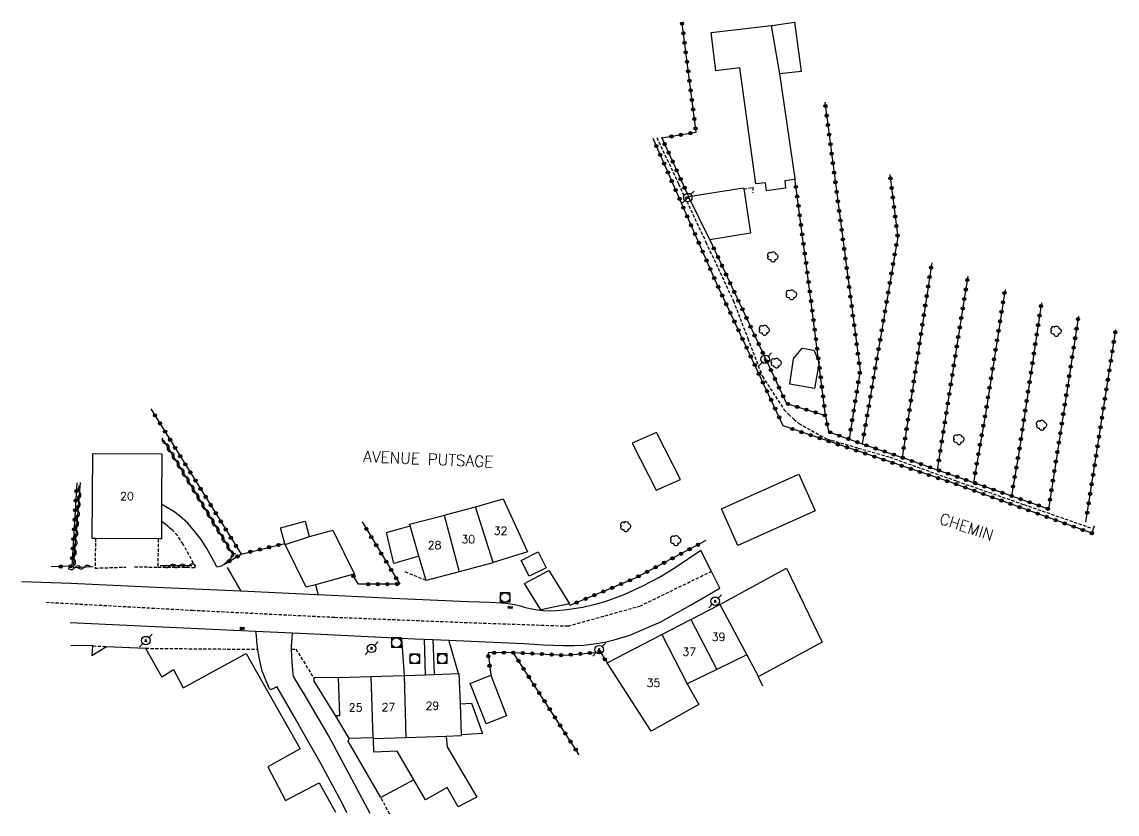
# Model space of a CAD drawing. Header units: millimetres. Extents: x 134000 to 134763, y 129004 to 130000.
# Drawn here: x 134591.7 to 134762.7, y 129847 to 129970.7 of the extents above; entities that cross this region are included whole.
import ezdxf
from ezdxf.enums import TextEntityAlignment as Align

# ---------------------------------------------------------------- set-up
doc = ezdxf.new("R2010")
doc.units = ezdxf.units.MM
doc.linetypes.add('DASHED', pattern=[0.75, 0.5, -0.25])
doc.layers.get('0').update_dxf_attribs({"linetype": 'CONTINUOUS'})
for name, color, linetype in [('W0001', 6, 'DASHED'), ('W0008', 7, 'CONTINUOUS'), ('W0014', 7, 'CONTINUOUS'), ('W0017', 7, 'CONTINUOUS'), ('W0070', 7, 'DASHED'), ('W0101', 7, 'CONTINUOUS'), ('W0104', 1, 'CONTINUOUS'), ('W0112', 1, 'DASHED'), ('W0300', 7, 'CONTINUOUS'), ('W0310', 3, 'CONTINUOUS'), ('W0323', 7, 'CONTINUOUS'), ('W0401', 7, 'CONTINUOUS'), ('W0420', 7, 'CONTINUOUS'), ('W0473', 7, 'CONTINUOUS'), ('W0989', 7, 'CONTINUOUS'), ('W0991', 7, 'CONTINUOUS'), ('W1102', 7, 'CONTINUOUS')]:
    doc.layers.add(name, color=color, linetype=linetype)
doc.styles.get("Standard").update_dxf_attribs({"font": 'romans.shx', "width": 0.85})

# ---------------------------------------------------------------- blocks, each defined once
blk = doc.blocks.new('T401')
for p, q in [((-0.3, 0.3), (0, 0.3)), ((-0.3, -0.25), (-0.3, 0.3)), ((-0.3, 0.15), (0, 0.15)), ((-0.3, 0), (0, 0)), ((0, 0.3), (0, -0.25)), ((-0.3, -0.15), (0, -0.15)), ((-0.3, -0.25), (-0.3, -0.3)), ((-0.3, -0.3), (0, -0.3)), ((0, -0.3), (0, -0.25))]:
    blk.add_line(p, q)
blk = doc.blocks.new('T300')
for p, q in [((-0.8, 0.51), (-0.86, 0.34)), ((-0.86, 0.34), (-0.86, 0.17)), ((-0.86, 0.17), (-0.74, 0.06)), ((-0.69, 0.63), (-0.8, 0.51)), ((-0.8, -0.06), (-0.74, 0.06)), ((-0.74, 0.06), (-0.69, 0.11)), ((-0.57, 0.69), (-0.69, 0.63)), ((-0.46, 0.69), (-0.57, 0.69)), ((-0.29, 0.63), (-0.46, 0.69)), ((-0.29, 0.63), (-0.17, 0.74)), ((-0.23, 0.57), (-0.29, 0.63)), ((-0.17, 0.74), (-0.06, 0.8)), ((-0.06, 0.8), (0.06, 0.8)), ((0.06, 0.8), (0.23, 0.74)), ((0.23, 0.74), (0.34, 0.63)), ((0.34, 0.63), (0.4, 0.51)), ((0.46, 0.46), (0.34, 0.46)), ((0.4, 0.51), (0.4, 0.46)), ((0.57, 0.4), (0.46, 0.46)), ((0.57, 0.4), (0.69, 0.29)), ((0.69, 0.29), (0.74, 0.17)), ((0.74, 0.06), (0.69, -0.17)), ((0.74, 0.17), (0.74, 0.06)), ((-0.8, -0.17), (-0.8, -0.06)), ((-0.8, -0.23), (-0.8, -0.17)), ((-0.74, -0.34), (-0.8, -0.23)), ((-0.69, -0.4), (-0.74, -0.34)), ((-0.51, -0.46), (-0.69, -0.4)), ((-0.4, -0.46), (-0.51, -0.46)), ((-0.4, -0.46), (-0.34, -0.46)), ((-0.34, -0.46), (-0.34, -0.4)), ((-0.34, -0.51), (-0.34, -0.46)), ((-0.29, -0.63), (-0.34, -0.51)), ((-0.17, -0.74), (-0.29, -0.63)), ((-0.06, -0.8), (-0.17, -0.74)), ((0.06, -0.8), (-0.06, -0.8)), ((0.17, -0.74), (0.06, -0.8)), ((0.23, -0.69), (0.17, -0.74)), ((0.29, -0.46), (0.23, -0.46)), ((0.29, -0.63), (0.23, -0.69)), ((0.46, -0.4), (0.29, -0.46)), ((0.34, -0.51), (0.29, -0.63)), ((0.34, -0.51), (0.34, -0.46)), ((0.57, -0.34), (0.46, -0.4)), ((0.63, -0.29), (0.57, -0.34)), ((0.69, -0.17), (0.63, -0.29))]:
    blk.add_line(p, q)
blk = doc.blocks.new('T473')
for p, q in [((-0.166667, 0.166667), (0.166667, -0.166667)), ((-0.166667, -0.166667), (0.166667, 0.166667)), ((0.500001, 0.500001), (1.000002, 1.000002)), ((-1.000002, -1.000002), (-0.500001, -0.500001))]:
    blk.add_line(p, q)
blk.add_ellipse((0, 0), major_axis=(0.471405, 0.471405), ratio=1, start_param=5.4977871438, end_param=11.780972451)
blk = doc.blocks.new('T420')
for p, q in [((0.75, 0.75), (-0.75, 0.75)), ((-0.75, 0.75), (-0.75, -0.75)), ((0.75, 0.75), (0.75, -0.75)), ((0.75, -0.75), (-0.75, -0.75))]:
    blk.add_line(p, q)
blk.add_ellipse((0, 0), major_axis=(-0.53, 0.53), ratio=1, start_param=3.926991, end_param=10.210176)
blk = doc.blocks.new('t323o')
at = {"color": 0, "linetype": 'Continuous'}
for radius in [0.25, 0.15]:
    blk.add_circle((0, 0), radius, dxfattribs=at)
blk = doc.blocks.new('t310o')
at = {"color": 0, "linetype": 'Continuous'}
for centre, start, end in [((-0.5, 0.38), 216.8699, 323.1304), ((0.5, -0.37), 36.8699, 143.1303)]:
    blk.add_arc(centre, 0.625, start, end, dxfattribs=at)

msp = doc.modelspace()

# ---------------------------------------------------------------- linework, layer by layer
at = {"layer": 'W0001'}
msp.add_lwpolyline([(134595.52, 129880.05), (134618.36, 129878.8), (134640.58, 129877.71), (134662.29, 129876.84), (134677.04, 129876.34), (134688.23, 129879.45), (134699.4, 129884.87)], dxfattribs=at)
at = {"layer": 'W0008'}
for points in [[(134697.77, 129888.12), (134695.68, 129886.72), (134693.58, 129885.33), (134691.43, 129884.03), (134688.63, 129882.54), (134685.74, 129881.21), (134682.77, 129880.13), (134681.05, 129879.65), (134679.31, 129879.25), (134677.55, 129878.95), (134676.39, 129878.8), (134675.22, 129878.69), (134674.05, 129878.66), (134673.14, 129878.71), (134672.23, 129878.81), (134671.33, 129878.96), (134670.45, 129879.18), (134669.57, 129879.44), (134668.69, 129879.66), (134668, 129879.76), (134667.3, 129879.85), (134666.6, 129879.92), (134664.87, 129880.03), (134663.14, 129880.08), (134661.41, 129880.12), (134649.58, 129880.64), (134638.02, 129881.19), (134637.75, 129881.2), (134625.93, 129881.76)], [(134700.72, 129882.23), (134699.4, 129884.87), (134697.77, 129888.12)]]:
    msp.add_lwpolyline(points, dxfattribs=at)
at = {"layer": 'W0014'}
for points in [[(134623.8, 129885.45), (134625.93, 129881.76)], [(134625.93, 129881.76), (134612.66, 129882.37), (134599.39, 129882.98), (134591.75, 129883.23)], [(134670.17, 129873.62), (134671.69, 129873.52), (134673.21, 129873.42), (134674.73, 129873.35), (134676.32, 129873.3), (134677.91, 129873.27), (134679.49, 129873.35), (134680.65, 129873.48), (134681.8, 129873.66), (134682.95, 129873.89), (134684.21, 129874.18), (134685.45, 129874.53), (134686.68, 129874.91), (134691.51, 129876.98), (134696.11, 129879.6), (134700.72, 129882.23)], [(134599.3, 129876.87), (134599.3, 129876.87), (134613.64, 129876.21), (134625.96, 129875.66), (134628.23, 129875.55), (134634.02, 129875.28), (134639.49, 129875.01), (134650.99, 129874.45), (134653.02, 129874.35), (134654.62, 129874.28), (134655.9, 129874.22), (134658.41, 129874.12), (134666.54, 129873.76), (134667.75, 129873.72), (134668.96, 129873.67), (134670.17, 129873.62)]]:
    msp.add_lwpolyline(points, dxfattribs=at)
at = {"layer": 'W0017'}
for points in [[(134622.19, 129885.56), (134621.4, 129887.01), (134620.62, 129888.46), (134619.74, 129889.85), (134618.71, 129891.17), (134617.58, 129892.43), (134616.35, 129893.55), (134615.45, 129894.2), (134614.5, 129894.79), (134613.55, 129895.37)], [(134637.6, 129882.78), (134638.02, 129881.19)], [(134628.23, 129875.55), (134628.3, 129874.81), (134628.36, 129874.07), (134628.44, 129873.33), (134628.53, 129872.7), (134628.73, 129871.4), (134629.16, 129869.49), (134629.86, 129867.69), (134630.07, 129867.19), (134630.29, 129866.69), (134630.58, 129866.44), (134630.87, 129866.51), (134631.2, 129866.71), (134631.52, 129866.92)], [(134634.13, 129868.44), (134634.01, 129870.01), (134633.88, 129871.58), (134633.86, 129872.71), (134633.86, 129873.15), (134633.9, 129873.86), (134633.96, 129874.57), (134634.02, 129875.28)], [(134650.99, 129874.45), (134651.42, 129868.63)], [(134654.76, 129868.74), (134654.62, 129874.28)], [(134655.9, 129874.22), (134656.12, 129868.79)], [(134659.91, 129868.92), (134658.41, 129874.12)], [(134646.12, 129847.09), (134643.28, 129852.43), (134639.65, 129859.15), (134635.82, 129865.75), (134635.26, 129866.65), (134634.7, 129867.54), (134634.13, 129868.44)], [(134631.52, 129866.92), (134634.97, 129860.88), (134638.42, 129854.83), (134641.71, 129848.71), (134642.44, 129847.23)]]:
    msp.add_lwpolyline(points, dxfattribs=at)
at = {"layer": 'W0070'}
msp.add_lwpolyline([(134690.87, 129952.61), (134694.27, 129945.38), (134698.54, 129936.27), (134702.81, 129927.15), (134705.08, 129921.23), (134707.36, 129915.3), (134710.71, 129910.16), (134711.46, 129909.39), (134712.25, 129908.65), (134713.06, 129907.95), (134717.4, 129905.56), (134722.33, 129904.12), (134727.27, 129902.69), (134737.73, 129898.95), (134748.22, 129895.29), (134758.71, 129891.62)], dxfattribs=at)
at = {"layer": 'W0101'}
msp.add_lwpolyline([(134613.52, 129889.94), (134613.02, 129889.94), (134603.23, 129890), (134602.72, 129890), (134602.8, 129903.28), (134613.6, 129903.21), (134613.56, 129895.62), (134613.55, 129895.37), (134613.54, 129892.7)], close=True, dxfattribs=at)
for points in [[(134662.58, 129894.93), (134662.78, 129894.99), (134666.9, 129896.2), (134670.7, 129887.93)], [(134652.35, 129891.96), (134652.27, 129892.23), (134657.34, 129893.56), (134657.66, 129893.65)], [(134657.66, 129893.65), (134662.58, 129894.93)], [(134653.74, 129887.22), (134649.82, 129886.11), (134648.69, 129890.92), (134650.92, 129891.55), (134652.35, 129891.96)], [(134654.84, 129883.44), (134653.74, 129887.22)], [(134670.7, 129887.93), (134665.35, 129886.24)], [(134665.35, 129886.24), (134665.29, 129886.22), (134665.26, 129886.21), (134660.02, 129884.82)], [(134700.73, 129879.7), (134711.12, 129885.35), (134716.71, 129873.84), (134706.71, 129868.4)], [(134660.02, 129884.82), (134654.84, 129883.44)], [(134696.19, 129877.35), (134700.73, 129879.7)], [(134691.66, 129875), (134691.65, 129874.99), (134696.19, 129877.35)], [(134683.11, 129870.57), (134691.66, 129875)], [(134704.92, 129871.84), (134700.27, 129869.57)], [(134704.91, 129871.86), (134706.73, 129868.41)], [(134695.63, 129867.31), (134697.43, 129864.09), (134690, 129859.92), (134683.11, 129870.57)], [(134700.27, 129869.57), (134695.63, 129867.31)], [(134646.63, 129858.9), (134646.56, 129858.9), (134642.85, 129858.78), (134640.71, 129862.35), (134641.36, 129862.38), (134641.16, 129868.28)], [(134641.16, 129868.28), (134646.25, 129868.46)], [(134646.25, 129868.46), (134651.42, 129868.63)], [(134651.42, 129868.63), (134654.76, 129868.74), (134656.12, 129868.79), (134659.91, 129868.92), (134659.99, 129868.92), (134660.15, 129864.18), (134660.32, 129859.34), (134660.32, 129859.17), (134657.98, 129859.09), (134651.7, 129858.88)], [(134651.7, 129858.88), (134646.64, 129858.71), (134646.63, 129858.9)]]:
    msp.add_lwpolyline(points, dxfattribs=at)
at = {"layer": 'W0104'}
for points in [[(134699.35, 129969.02), (134708.72, 129970.09), (134708.88, 129970.11), (134712.37, 129970.59), (134713.42, 129962.92), (134710.01, 129962.54), (134712.42, 129946.22), (134712.45, 129946.04), (134710.86, 129945.86), (134710.98, 129944.72), (134708.02, 129944.28), (134707.84, 129945.52), (134706.33, 129945.35), (134703.85, 129963.46), (134700.1, 129963.04)], [(134700.1, 129963.04), (134699.35, 129969.02)], [(134708.72, 129970.09), (134710.01, 129962.54)], [(134632.85, 129889.07), (134636.67, 129890.3)], [(134599.4, 129873.31), (134602.75, 129873.34), (134602.75, 129873.21), (134602.67, 129871.72), (134604.97, 129873.16), (134611.07, 129872.86), (134613.59, 129868.33), (134613.59, 129868.42), (134615.41, 129869.56), (134616.91, 129866.71), (134626.77, 129872.04), (134635.18, 129857.17), (134630.15, 129854.37), (134632.92, 129849.1), (134638.18, 129851.87), (134640.72, 129847.3)], [(134640.71, 129862.35), (134637.37, 129867.73), (134637.38, 129868.07), (134637.38, 129868.36), (134641.16, 129868.28)], [(134706.71, 129868.4), (134707.39, 129866.98)], [(134660.15, 129864.18), (134661.92, 129864.29), (134663.67, 129859.54), (134660.32, 129859.34)], [(134652.94, 129852.31), (134647.8, 129849.57), (134642.67, 129858.36), (134642.85, 129858.78)], [(134657.98, 129859.09), (134658.13, 129857.5), (134660.36, 129853.69), (134662.75, 129849.61), (134662.48, 129849.47), (134659.86, 129848.09), (134658.16, 129851.15), (134654.77, 129849.18), (134652.94, 129852.31), (134650.33, 129856.78), (134646.72, 129856.64), (134646.64, 129858.71)]]:
    msp.add_lwpolyline(points, dxfattribs=at)
for points in [[(134695.84, 129943.39), (134704.42, 129944.74), (134704.44, 129944.58), (134705.52, 129937.65), (134699.15, 129936.65)], [(134711.64, 129914.09), (134712.2, 129918.03), (134713.59, 129919.73), (134715.4, 129919.41), (134716.23, 129917.53), (134715.49, 129913.4)], [(134690.78, 129897.53), (134694.6, 129899.22), (134690.83, 129906.56), (134687.01, 129904.87)], [(134703.53, 129888.91), (134700.96, 129894.61), (134713.03, 129900.04), (134715.6, 129894.34)], [(134632.14, 129891.65), (134635.95, 129892.7), (134636.61, 129890.29), (134636.67, 129890.3), (134640.29, 129891.3), (134643.65, 129884.45), (134643.37, 129884.37), (134637.6, 129882.78), (134636.13, 129882.38), (134632.85, 129889.07), (134632.8, 129889.24)], [(134669.72, 129886.57), (134672.36, 129887.9), (134673.6, 129885.44), (134670.96, 129884.11)], [(134670.23, 129882.96), (134674, 129885.03), (134677.22, 129879.8), (134672.75, 129878.88)], [(134661.72, 129867.38), (134664.94, 129868.64), (134667.43, 129862.32), (134664.21, 129861.05)]]:
    msp.add_lwpolyline(points, close=True, dxfattribs=at)
at = {"layer": 'W0112'}
for points in [[(134704.44, 129944.58), (134705.85, 129944.84), (134705.89, 129943.99)], [(134616.91, 129889.14), (134616.47, 129889.8), (134616.02, 129890.45), (134615.52, 129891.05), (134615.2, 129891.36), (134614.85, 129891.64), (134614.51, 129891.92), (134614.18, 129892.18), (134613.86, 129892.44), (134613.54, 129892.7)], [(134603.23, 129890), (134603.18, 129885.37), (134607.98, 129885.54)], [(134609.34, 129885.57), (134612.98, 129885.54), (134618.9, 129885.49), (134616.91, 129889.14)], [(134613.02, 129889.94), (134612.98, 129885.54)], [(134622.19, 129885.56), (134622.82, 129885.69)], [(134654.84, 129883.44), (134651.51, 129884.82)], [(134602.75, 129873.21), (134602.83, 129873.22), (134604.97, 129873.16)], [(134611.07, 129872.86), (134628.53, 129872.7)], [(134633.86, 129872.71), (134634.54, 129872.76), (134637.38, 129868.07)], [(134649.17, 129846.97), (134647.8, 129849.57)]]:
    msp.add_lwpolyline(points, dxfattribs=at)
at = {"layer": 'W0310'}
for points in [[(134613.82, 129905.42), (134624.78, 129887.29), (134623.25, 129885.94)], [(134602.87, 129885.6), (134599.82, 129885.44), (134600.87, 129898.75)], [(134618.26, 129885.75), (134613.33, 129885.71)]]:
    msp.add_lwpolyline(points, dxfattribs=at)
at = {"layer": 'W0323'}
for points in [[(134691.68, 129952.53), (134697.01, 129953.42), (134694.81, 129970.43)], [(134717.12, 129958.1), (134717.12, 129958.1), (134722.61, 129916.23), (134720.9, 129905.51)], [(134710.62, 129907.57), (134700.24, 129929.76), (134690.29, 129952.45)], [(134691.59, 129952.7), (134691.68, 129952.53), (134695.84, 129943.39)], [(134727.28, 129946.83), (134728.4, 129937.81), (134728.49, 129937.11), (134722.96, 129904.77)], [(134717.22, 129909.21), (134714.88, 129927.74), (134712.42, 129946.22)], [(134699.15, 129936.65), (134711.13, 129911.07), (134717.22, 129909.21), (134717.68, 129906.68), (134720.9, 129905.51), (134722.96, 129904.77), (134723.03, 129904.74), (134729.19, 129902.64), (134729.56, 129902.52), (134734.67, 129900.72), (134740.31, 129898.73), (134746.24, 129896.65), (134751.97, 129894.63), (134752.03, 129894.59)], [(134733.8, 129933.03), (134729.19, 129902.64)], [(134739.45, 129930.98), (134734.67, 129900.72)], [(134745.24, 129928.88), (134742.18, 129909.41), (134740.31, 129898.73)], [(134750.94, 129926.8), (134747.49, 129904), (134746.24, 129896.65)], [(134756.72, 129924.71), (134754.98, 129913.56), (134752.03, 129894.59)], [(134757.85, 129892.54), (134762.52, 129922.6)], [(134611.89, 129910.26), (134625.96, 129887.57)], [(134759.18, 129891.97), (134758.82, 129890.81), (134737.42, 129898.54), (134737.22, 129898.62), (134710.62, 129907.57)], [(134600.33, 129898.68), (134599.54, 129885.67), (134596.31, 129885.58)], [(134644.86, 129892.61), (134644.86, 129892.61), (134650.73, 129882.88), (134644.31, 129882.86)], [(134625.96, 129887.57), (134632.8, 129889.24)], [(134698.55, 129889.68), (134687.49, 129883.81), (134677.32, 129879.55), (134677.16, 129879.87)], [(134622.82, 129885.69), (134623.25, 129885.94), (134626.09, 129887.6), (134625.96, 129887.57)], [(134644.31, 129882.86), (134643.37, 129884.37)], [(134678.75, 129856.22), (134668.45, 129872.19), (134664.52, 129872.15), (134664.94, 129868.64)], [(134668.45, 129872.19), (134676.54, 129871.77), (134682.09, 129872.28), (134683.11, 129870.57)]]:
    msp.add_lwpolyline(points, dxfattribs=at)
at = {"layer": 'W1102'}
for points in [[(134657.66, 129893.65), (134660.02, 129884.82)], [(134665.35, 129886.24), (134662.58, 129894.93)], [(134653.74, 129887.22), (134652.35, 129891.96)], [(134700.73, 129879.7), (134704.92, 129871.84)], [(134696.19, 129877.35), (134700.27, 129869.57)], [(134691.65, 129874.99), (134695.63, 129867.31)], [(134646.25, 129868.46), (134646.56, 129858.9)], [(134651.42, 129868.63), (134651.7, 129858.88)]]:
    msp.add_lwpolyline(points, dxfattribs=at)

# ---------------------------------------------------------------- block references
at = {"layer": 'W0300', "rotation": 359.9999899820874}
for p in [(134709.03, 129933.95), (134711.94, 129928.04), (134707.7, 129922.5), (134753.25, 129922.35), (134709.56, 129917.38), (134750.99, 129907.66), (134738.07, 129905.45), (134686.05, 129891.84), (134693.86, 129889.66)]:
    msp.add_blockref('T300', p, dxfattribs=at)
at = {"layer": 'W0310'}
for p, rotation in [((134614.2, 129904.8), 301.1548376054846), ((134614.98, 129903.51), 301.1548376054846), ((134615.75, 129902.23), 301.1548376054846), ((134616.53, 129900.94), 301.1548376054846), ((134617.3, 129899.66), 301.1548376054846), ((134618.08, 129898.38), 301.1548376054846), ((134600.75, 129897.26), 85.48589174308424), ((134618.86, 129897.09), 301.1548376054846), ((134600.52, 129894.27), 85.48589174308424), ((134600.63, 129895.76), 85.48589174308424), ((134619.63, 129895.81), 301.1548376054846), ((134620.41, 129894.53), 301.1548376054846), ((134600.4, 129892.77), 85.48589174308424), ((134621.19, 129893.24), 301.1548376054846), ((134600.28, 129891.28), 85.48589174308424), ((134621.96, 129891.96), 301.1548376054846), ((134600.16, 129889.78), 85.48589174308424), ((134622.74, 129890.68), 301.1548376054846), ((134623.51, 129889.39), 301.1548376054846), ((134600.04, 129888.28), 85.48589174308424), ((134624.29, 129888.11), 301.1548376054846), ((134599.92, 129886.79), 85.48589174308424), ((134624.37, 129886.93), 221.4360085330912), ((134599.96, 129885.44), 183.1173597325895), ((134601.46, 129885.53), 183.1173597325895), ((134614.83, 129885.72), 180.4534271008061), ((134616.33, 129885.73), 180.4534271008061), ((134617.83, 129885.75), 180.4534271008061)]:
    msp.add_blockref('t310o', p, dxfattribs=dict(at, rotation=rotation))
at = {"layer": 'W0323'}
for p, rotation in [((134694.81, 129970.38), 97.3670227877858), ((134695.01, 129968.89), 97.3670227877858), ((134695.2, 129967.4), 97.3670227877858), ((134695.39, 129965.91), 97.3670227877858), ((134695.58, 129964.42), 97.3670227877858), ((134695.78, 129962.94), 97.3670227877858), ((134695.97, 129961.45), 97.3670227877858), ((134696.16, 129959.96), 97.3670227877858), ((134696.35, 129958.47), 97.3670227877858), ((134696.55, 129956.99), 97.3670227877858), ((134717.2, 129957.52), 277.4755730289062), ((134696.74, 129955.5), 97.3670227877858), ((134717.39, 129956.03), 277.4755730289062), ((134694.64, 129953.02), 9.507118177420624), ((134696.12, 129953.27), 9.507118177420624), ((134696.93, 129954.01), 97.3670227877858), ((134717.59, 129954.55), 277.4755730289062), ((134717.78, 129953.06), 277.4755730289062), ((134690.8, 129951.28), 113.681115992389), ((134692.11, 129951.58), 294.4737984551579), ((134693.16, 129952.77), 9.507118177420624), ((134717.98, 129951.57), 277.4755730289062), ((134691.4, 129949.9), 113.681115992389), ((134692.73, 129950.22), 294.4737984551579), ((134718.17, 129950.08), 277.4755730289062), ((134692.01, 129948.53), 113.681115992389), ((134693.35, 129948.85), 294.4737984551579), ((134718.37, 129948.6), 277.4755730289062), ((134692.61, 129947.16), 113.681115992389), ((134693.97, 129947.49), 294.4737984551579), ((134694.59, 129946.12), 294.4737984551579), ((134718.56, 129947.11), 277.4755730289062), ((134727.35, 129946.23), 277.1310126890149), ((134693.21, 129945.78), 113.681115992389), ((134693.81, 129944.41), 113.681115992389), ((134695.21, 129944.76), 294.4737984551579), ((134712.59, 129944.91), 97.58997338882595), ((134718.76, 129945.62), 277.4755730289062), ((134727.54, 129944.74), 277.1310126890149), ((134694.42, 129943.04), 113.681115992389), ((134712.79, 129943.42), 97.58997338882595), ((134718.95, 129944.13), 277.4755730289062), ((134727.72, 129943.25), 277.1310126890149), ((134695.02, 129941.66), 113.681115992389), ((134712.99, 129941.94), 97.58997338882595), ((134719.15, 129942.65), 277.4755730289062), ((134719.34, 129941.16), 277.4755730289062), ((134727.91, 129941.76), 277.1310126890149), ((134695.62, 129940.29), 113.681115992389), ((134713.19, 129940.45), 97.58997338882595), ((134719.54, 129939.67), 277.4755730289062), ((134728.09, 129940.27), 277.1310126890149), ((134696.22, 129938.91), 113.681115992389), ((134696.83, 129937.54), 113.681115992389), ((134713.39, 129938.96), 97.58997338882595), ((134719.73, 129938.19), 277.4755730289062), ((134728.28, 129938.78), 277.1310126890149), ((134697.43, 129936.17), 113.681115992389), ((134713.58, 129937.48), 97.58997338882595), ((134713.78, 129935.99), 97.58997338882595), ((134719.93, 129936.7), 277.4755730289062), ((134728.47, 129937.3), 277.1148987823933), ((134698.03, 129934.79), 113.681115992389), ((134699.78, 129935.3), 295.0912527883376), ((134713.98, 129934.5), 97.58997338882595), ((134720.12, 129935.21), 277.4755730289062), ((134728.02, 129934.34), 260.2948421379703), ((134728.27, 129935.82), 260.2948421379703), ((134698.63, 129933.42), 113.681115992389), ((134700.42, 129933.94), 295.0912527883376), ((134701.06, 129932.58), 295.0912527883376), ((134714.18, 129933.02), 97.58997338882595), ((134720.32, 129933.72), 277.4755730289062), ((134727.76, 129932.86), 260.2948421379703), ((134699.24, 129932.05), 113.681115992389), ((134701.69, 129931.22), 295.0912527883376), ((134714.38, 129931.53), 97.58997338882595), ((134720.51, 129932.24), 277.4755730289062), ((134720.71, 129930.75), 277.4755730289062), ((134727.51, 129931.38), 260.2948421379703), ((134733.46, 129930.82), 261.380702886657), ((134733.69, 129932.3), 261.380702886657), ((134699.84, 129930.67), 113.681115992389), ((134700.45, 129929.3), 115.071971705782), ((134702.33, 129929.86), 295.0912527883376), ((134714.57, 129930.04), 97.58997338882595), ((134720.9, 129929.26), 277.4755730289062), ((134727.26, 129929.9), 260.2948421379703), ((134733.24, 129929.34), 261.380702886657), ((134739.35, 129930.35), 261.0343199686719), ((134701.09, 129927.94), 115.071971705782), ((134702.96, 129928.5), 295.0912527883376), ((134714.77, 129928.56), 97.58997338882595), ((134721.1, 129927.77), 277.4755730289062), ((134727, 129928.42), 260.2948421379703), ((134733.01, 129927.85), 261.380702886657), ((134738.88, 129927.39), 261.0343199686719), ((134739.11, 129928.87), 261.0343199686719), ((134745.15, 129928.34), 261.0567548290794), ((134701.72, 129926.59), 115.071971705782), ((134703.6, 129927.14), 295.0912527883376), ((134704.24, 129925.79), 295.0912527883376), ((134714.97, 129927.07), 97.18286048657501), ((134721.3, 129926.29), 277.4755730289062), ((134726.75, 129926.94), 260.2948421379703), ((134732.79, 129926.37), 261.380702886657), ((134738.64, 129925.91), 261.0343199686719), ((134744.92, 129926.86), 261.0567548290794), ((134750.86, 129926.29), 261.4051256680389), ((134702.36, 129925.23), 115.071971705782), ((134702.99, 129923.87), 115.071971705782), ((134704.87, 129924.43), 295.0912527883376), ((134715.15, 129925.58), 97.18286048657501), ((134715.34, 129924.09), 97.18286048657501), ((134721.49, 129924.8), 277.4755730289062), ((134726.25, 129923.99), 260.2948421379703), ((134726.5, 129925.47), 260.2948421379703), ((134732.57, 129924.89), 261.380702886657), ((134738.41, 129924.42), 261.0343199686719), ((134744.45, 129923.89), 261.0567548290794), ((134744.69, 129925.38), 261.0567548290794), ((134750.64, 129924.8), 261.4051256680389), ((134756.64, 129924.24), 261.1434188306454), ((134703.63, 129922.51), 115.071971705782), ((134705.51, 129923.07), 295.0912527883376), ((134715.53, 129922.6), 97.18286048657501), ((134721.69, 129923.31), 277.4755730289062), ((134725.99, 129922.51), 260.2948421379703), ((134732.34, 129923.4), 261.380702886657), ((134738.18, 129922.94), 261.0343199686719), ((134744.22, 129922.41), 261.0567548290794), ((134750.41, 129923.32), 261.4051256680389), ((134756.41, 129922.75), 261.1434188306454), ((134762.46, 129922.19), 81.16431037692472), ((134704.27, 129921.15), 115.071971705782), ((134706.14, 129921.71), 295.0912527883376), ((134715.72, 129921.12), 97.18286048657501), ((134721.88, 129921.83), 277.4755730289062), ((134725.74, 129921.03), 260.2948421379703), ((134732.12, 129921.92), 261.380702886657), ((134737.94, 129921.46), 261.0343199686719), ((134743.99, 129920.93), 261.0567548290794), ((134750.19, 129921.84), 261.4051256680389), ((134756.18, 129921.27), 261.1434188306454), ((134762.22, 129920.7), 81.16431037692472), ((134704.9, 129919.79), 115.071971705782), ((134706.78, 129920.35), 295.0912527883376), ((134707.42, 129918.99), 295.0912527883376), ((134715.9, 129919.63), 97.18286048657501), ((134722.08, 129920.34), 277.4755730289062), ((134722.27, 129918.85), 277.4755730289062), ((134725.49, 129919.55), 260.2948421379703), ((134731.67, 129918.96), 261.380702886657), ((134731.89, 129920.44), 261.380702886657), ((134737.71, 129919.98), 261.0343199686719), ((134743.76, 129919.45), 261.0567548290794), ((134749.74, 129918.87), 261.4051256680389), ((134749.96, 129920.35), 261.4051256680389), ((134755.95, 129919.79), 261.1434188306454), ((134761.99, 129919.22), 81.16431037692472), ((134705.54, 129918.43), 115.071971705782), ((134706.17, 129917.08), 115.071971705782), ((134708.05, 129917.64), 295.0912527883376), ((134716.09, 129918.14), 97.18286048657501), ((134722.47, 129917.36), 277.4755730289062), ((134725.23, 129918.07), 260.2948421379703), ((134731.44, 129917.47), 261.380702886657), ((134737.48, 129918.5), 261.0343199686719), ((134743.52, 129917.97), 261.0567548290794), ((134749.52, 129917.39), 261.4051256680389), ((134755.72, 129918.31), 261.1434188306454), ((134761.76, 129917.74), 81.16431037692472), ((134706.81, 129915.72), 115.071971705782), ((134708.69, 129916.28), 295.0912527883376), ((134716.28, 129916.65), 97.18286048657501), ((134722.56, 129915.88), 260.915976802619), ((134724.98, 129916.6), 260.2948421379703), ((134731.22, 129915.99), 261.380702886657), ((134737.01, 129915.53), 261.0343199686719), ((134737.24, 129917.02), 261.0343199686719), ((134743.29, 129916.48), 261.0567548290794), ((134749.29, 129915.9), 261.4051256680389), ((134755.26, 129915.34), 261.1434188306454), ((134755.49, 129916.83), 261.1434188306454), ((134761.53, 129916.26), 81.16431037692472), ((134707.44, 129914.36), 115.071971705782), ((134709.32, 129914.92), 295.0912527883376), ((134716.47, 129915.16), 97.18286048657501), ((134716.65, 129913.67), 97.18286048657501), ((134722.32, 129914.4), 260.915976802619), ((134724.48, 129913.64), 260.2948421379703), ((134724.73, 129915.12), 260.2948421379703), ((134730.99, 129914.51), 261.380702886657), ((134736.77, 129914.05), 261.0343199686719), ((134743.06, 129915), 261.0567548290794), ((134749.07, 129914.42), 261.4051256680389), ((134755.03, 129913.86), 261.1434188306454), ((134761.3, 129914.78), 81.16431037692472), ((134708.08, 129913), 115.071971705782), ((134709.96, 129913.56), 295.0912527883376), ((134710.6, 129912.2), 295.0912527883376), ((134716.84, 129912.19), 97.18286048657501), ((134722.09, 129912.92), 260.915976802619), ((134724.22, 129912.16), 260.2948421379703), ((134730.77, 129913.02), 261.380702886657), ((134736.54, 129912.57), 261.0343199686719), ((134742.59, 129912.04), 261.0567548290794), ((134742.82, 129913.52), 261.0567548290794), ((134748.84, 129912.94), 261.4051256680389), ((134754.8, 129912.38), 261.1462550739603), ((134761.07, 129913.29), 81.16431037692472), ((134708.72, 129911.64), 115.071971705782), ((134709.35, 129910.28), 115.071971705782), ((134711.36, 129910.99), 343.0541383871558), ((134712.8, 129910.56), 343.0541383871558), ((134717.03, 129910.7), 97.18286048657501), ((134721.85, 129911.43), 260.915976802619), ((134723.97, 129910.68), 260.2948421379703), ((134730.54, 129911.54), 261.380702886657), ((134736.31, 129911.09), 261.0343199686719), ((134742.36, 129910.56), 261.0567548290794), ((134748.62, 129911.46), 261.4051256680389), ((134754.57, 129910.9), 261.1462550739603), ((134760.61, 129910.33), 81.16431037692472), ((134760.84, 129911.81), 81.16431037692472), ((134612.52, 129909.24), 301.8280366451556), ((134709.99, 129908.92), 115.071971705782), ((134714.23, 129910.12), 343.0541383871558), ((134715.67, 129909.68), 343.0541383871558), ((134717.1, 129909.24), 343.0541383871558), ((134721.61, 129909.95), 260.915976802619), ((134723.72, 129909.2), 260.2948421379703), ((134730.09, 129908.57), 261.380702886657), ((134730.32, 129910.06), 261.380702886657), ((134736.07, 129909.61), 261.0343199686719), ((134742.12, 129909.08), 260.0737544933237), ((134748.4, 129909.97), 261.4051256680389), ((134754.33, 129909.42), 261.1462550739603), ((134760.38, 129908.85), 81.16431037692472), ((134613.31, 129907.97), 301.8280366451556), ((134712.04, 129907.09), 161.4016833244036), ((134717.46, 129907.85), 280.2670366726049), ((134721.14, 129906.99), 260.915976802619), ((134721.37, 129908.47), 260.915976802619), ((134723.46, 129907.72), 260.2948421379703), ((134729.87, 129907.09), 261.380702886657), ((134735.84, 129908.13), 261.0343199686719), ((134741.86, 129907.6), 260.0737544933237), ((134747.95, 129907.01), 261.4051256680389), ((134748.17, 129908.49), 261.4051256680389), ((134754.1, 129907.93), 261.1462550739603), ((134760.15, 129907.36), 81.16431037692472), ((134614.1, 129906.69), 301.8280366451556), ((134614.89, 129905.42), 301.8280366451556), ((134713.47, 129906.61), 161.4016833244036), ((134714.89, 129906.13), 161.4016833244036), ((134716.31, 129905.65), 161.4016833244036), ((134717.73, 129905.17), 161.4016833244036), ((134717.96, 129906.57), 340.1225234856782), ((134719.37, 129906.06), 340.1225234856782), ((134720.78, 129905.55), 340.1225234856782), ((134722.19, 129905.04), 340.1399944989318), ((134723.21, 129906.25), 260.2948421379703), ((134729.64, 129905.61), 261.380702886657), ((134735.37, 129905.16), 261.0343199686719), ((134735.61, 129906.64), 261.0343199686719), ((134741.6, 129906.12), 260.0737544933237), ((134747.72, 129905.52), 261.4051256680389), ((134753.87, 129906.45), 261.1462550739603), ((134759.92, 129905.88), 81.16431037692472), ((134615.68, 129904.14), 301.8280366451556), ((134719.15, 129904.69), 161.4016833244036), ((134720.57, 129904.22), 161.4016833244036), ((134722, 129903.74), 161.4016833244036), ((134723.61, 129904.54), 341.1921385075227), ((134725.03, 129904.06), 341.1921385075227), ((134726.45, 129903.58), 341.1921385075227), ((134729.42, 129904.13), 261.380702886657), ((134735.14, 129903.68), 261.0343199686719), ((134741.34, 129904.64), 260.0737544933237), ((134747.5, 129904.04), 261.4051256680389), ((134753.41, 129903.49), 261.1462550739603), ((134753.64, 129904.97), 261.1462550739603), ((134759.69, 129904.4), 81.16431037692472), ((134616.47, 129902.87), 301.8280366451556), ((134617.26, 129901.59), 301.8280366451556), ((134723.42, 129903.26), 161.4016833244036), ((134724.84, 129902.78), 161.4016833244036), ((134726.26, 129902.3), 161.4016833244036), ((134727.68, 129901.82), 161.4016833244036), ((134727.87, 129903.09), 341.1921385075227), ((134729.29, 129902.61), 341.1881106960375), ((134730.7, 129902.11), 340.609207475654), ((134732.12, 129901.62), 340.609207475654), ((134734.9, 129902.2), 261.0343199686719), ((134740.82, 129901.69), 260.0737544933237), ((134741.08, 129903.17), 260.0737544933237), ((134747.25, 129902.56), 260.3344707907024), ((134753.18, 129902), 261.1462550739603), ((134759.46, 129902.92), 81.16431037692472), ((134618.05, 129900.32), 301.8280366451556), ((134729.1, 129901.35), 161.4016833244036), ((134730.53, 129900.87), 161.4016833244036), ((134731.95, 129900.39), 161.4016833244036), ((134733.37, 129899.91), 161.4016833244036), ((134733.53, 129901.12), 340.609207475654), ((134734.95, 129900.62), 340.60677370053), ((134736.36, 129900.12), 340.60677370053), ((134740.57, 129900.21), 260.0737544933237), ((134747, 129901.08), 260.3344707907024), ((134752.95, 129900.52), 261.1462550739603), ((134759, 129899.95), 81.16431037692472), ((134759.23, 129901.44), 81.16431037692472), ((134618.85, 129899.04), 301.8280366451556), ((134734.79, 129899.43), 161.4016833244036), ((134736.21, 129898.95), 161.4016833244036), ((134737.63, 129898.47), 160.1376129404043), ((134737.78, 129899.62), 340.60677370053), ((134739.19, 129899.13), 340.60677370053), ((134740.61, 129898.63), 340.6115060437534), ((134746.74, 129899.6), 260.3344707907024), ((134752.72, 129899.04), 261.1462550739603), ((134758.77, 129898.47), 81.16431037692472), ((134600.25, 129897.42), 266.5209256594941), ((134619.64, 129897.77), 301.8280366451556), ((134620.43, 129896.5), 301.8280366451556), ((134739.04, 129897.96), 160.1376129404043), ((134740.45, 129897.45), 160.1376129404043), ((134741.86, 129896.94), 160.1376129404043), ((134742.02, 129898.13), 340.6115060437534), ((134743.44, 129897.63), 340.6115060437534), ((134744.85, 129897.13), 340.6115060437534), ((134746.27, 129896.64), 340.6164729631385), ((134746.49, 129898.12), 260.3344707907024), ((134752.49, 129897.56), 261.1462550739603), ((134758.54, 129896.99), 81.16431037692472), ((134600.16, 129895.92), 266.5209256594941), ((134621.22, 129895.22), 301.8280366451556), ((134743.27, 129896.43), 160.1376129404043), ((134744.68, 129895.92), 160.1376129404043), ((134746.1, 129895.41), 160.1376129404043), ((134747.51, 129894.9), 160.1376129404043), ((134747.68, 129896.14), 340.6164729631385), ((134749.1, 129895.64), 340.6164729631385), ((134750.51, 129895.14), 340.6164729631385), ((134752.26, 129896.08), 261.1462550739603), ((134758.31, 129895.51), 81.16431037692472), ((134600.07, 129894.43), 266.5209256594941), ((134622.01, 129893.95), 301.8280366451556), ((134748.92, 129894.39), 160.1376129404043), ((134750.33, 129893.88), 160.1376129404043), ((134751.74, 129893.37), 160.1376129404043), ((134751.93, 129894.64), 340.6164729631385), ((134758.08, 129894.03), 81.16431037692472), ((134599.89, 129891.43), 266.5209256594941), ((134599.98, 129892.93), 266.5209256594941), ((134622.8, 129892.67), 301.8280366451556), ((134623.59, 129891.4), 301.8280366451556), ((134645.52, 129891.51), 301.1003971769439), ((134753.15, 129892.86), 160.1376129404043), ((134754.56, 129892.35), 160.1376129404043), ((134755.97, 129891.84), 160.1376129404043), ((134599.79, 129889.93), 266.5209256594941), ((134624.38, 129890.12), 301.8280366451556), ((134646.29, 129890.23), 301.1003971769439), ((134757.38, 129891.33), 160.1376129404043), ((134758.79, 129890.82), 160.1376129404043), ((134599.7, 129888.44), 266.5209256594941), ((134625.17, 129888.85), 301.8280366451556), ((134628.88, 129888.28), 13.65912113526662), ((134630.34, 129888.64), 13.65912113526662), ((134631.8, 129888.99), 13.65912113526662), ((134647.07, 129888.95), 301.1003971769439), ((134695.99, 129888.32), 207.9348754268854), ((134697.31, 129889.02), 207.9348754268854), ((134599.61, 129886.94), 266.5209256594941), ((134624.12, 129886.45), 30.23015297519984), ((134625.42, 129887.2), 30.23015297519984), ((134627.42, 129887.93), 13.65912113526662), ((134647.84, 129887.66), 301.1003971769439), ((134648.62, 129886.38), 301.1003971769439), ((134692.01, 129886.21), 207.9348754268854), ((134693.34, 129886.91), 207.9348754268854), ((134694.66, 129887.61), 207.9348754268854), ((134597.81, 129885.62), 181.510239862381), ((134599.31, 129885.66), 181.510239862381), ((134649.39, 129885.09), 301.1003971769439), ((134689.36, 129884.8), 207.9348754268854), ((134690.69, 129885.51), 207.9348754268854), ((134643.52, 129884.13), 121.9611104436818), ((134650.17, 129883.81), 301.1003971769439), ((134650.31, 129882.88), 180.2053923447631), ((134685.29, 129882.89), 202.711738801088), ((134686.68, 129883.47), 202.711738801088), ((134688.03, 129884.1), 207.9348754268854), ((134645.81, 129882.86), 180.2053923447631), ((134647.31, 129882.87), 180.2053923447631), ((134648.81, 129882.87), 180.2053923447631), ((134681.14, 129881.15), 202.711738801088), ((134682.52, 129881.73), 202.711738801088), ((134683.91, 129882.31), 202.711738801088), ((134678.37, 129880), 202.711738801088), ((134679.76, 129880.58), 202.711738801088), ((134664.58, 129871.62), 276.9761285393785), ((134665.48, 129872.16), 180.6545310787772), ((134666.98, 129872.18), 180.6545310787772), ((134668.47, 129872.17), 122.8029660924551), ((134669.28, 129870.91), 122.8029660924551), ((134669.95, 129872.12), 357.0333365666744), ((134671.45, 129872.04), 357.0333365666744), ((134672.95, 129871.96), 357.0333365666744), ((134674.45, 129871.88), 357.0333365666744), ((134675.94, 129871.8), 357.0333365666744), ((134677.44, 129871.86), 5.246512583558274), ((134678.93, 129871.99), 5.246512583558274), ((134680.43, 129872.13), 5.246512583558274), ((134681.92, 129872.27), 5.246512583558274), ((134682.77, 129871.14), 300.7914907266805), ((134664.76, 129870.13), 276.9761285393785), ((134670.09, 129869.65), 122.8029660924551), ((134670.91, 129868.39), 122.8029660924551), ((134671.72, 129867.13), 122.8029660924551), ((134672.53, 129865.86), 122.8029660924551), ((134673.35, 129864.6), 122.8029660924551), ((134674.16, 129863.34), 122.8029660924551), ((134674.97, 129862.08), 122.8029660924551), ((134675.78, 129860.82), 122.8029660924551), ((134676.6, 129859.56), 122.8029660924551), ((134677.41, 129858.3), 122.8029660924551), ((134678.22, 129857.04), 122.8029660924551)]:
    msp.add_blockref('t323o', p, dxfattribs=dict(at, rotation=rotation))
at = {"layer": 'W0401'}
for p, rotation in [((134668.03, 129879.39), 81.06133074995898), ((134626.11, 129875.8), 267.2509078262942)]:
    msp.add_blockref('T401', p, dxfattribs=dict(at, rotation=rotation))
at = {"layer": 'W0420', "rotation": 359.9999899820874}
for p in [(134667.19, 129880.79), (134650.21, 129873.74), (134653.07, 129871.21), (134657.36, 129871.24)]:
    msp.add_blockref('T420', p, dxfattribs=at)
at = {"layer": 'W0473', "rotation": 359.9999899820874}
for p in [(134695.7, 129943.24), (134707.8, 129917.98), (134699.98, 129880.2), (134611.1, 129874.06), (134646.33, 129872.85), (134681.87, 129872.65)]:
    msp.add_blockref('T473', p, dxfattribs=at)

# ---------------------------------------------------------------- texts
at = {"layer": 'W0989'}
for s, rotation, p in [('AVENUE PUTSAGE', 357.5691, (134645.02, 129901.96)), ('CHEMIN', 341.5453, (134734.83, 129892.37))]:
    msp.add_text(s, height=1.75, rotation=rotation, dxfattribs=at).set_placement(p)
at = {"layer": 'W0991'}
for s, p in [('20', (134608.15, 129896.61)), ('32', (134666.48, 129891.22)), ('30', (134661.43, 129889.88)), ('28', (134656.17, 129888.98)), ('39', (134700.52, 129874.64)), ('37', (134695.93, 129872.33)), ('35', (134690.35, 129867.46)), ('29', (134655.85, 129863.9)), ('25', (134643.86, 129863.62)), ('27', (134648.98, 129863.67))]:
    msp.add_text(s, height=1.25, dxfattribs=at).set_placement(p, align=Align.MIDDLE_CENTER)

doc.saveas('drawing.dxf')
